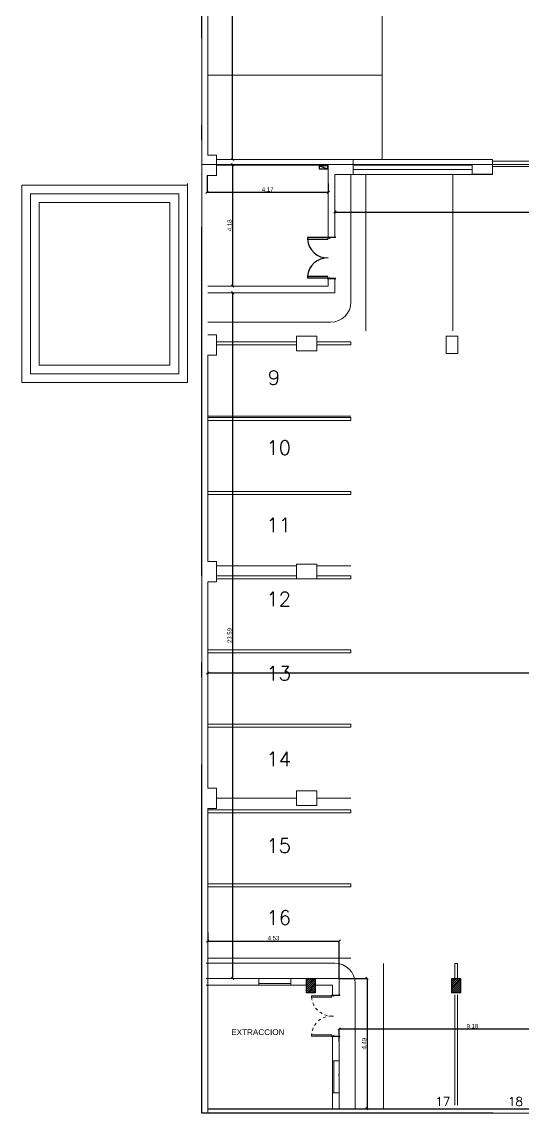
# Model space of a CAD drawing. Header units: millimetres. Extents: x 40 to 151, y 57 to 134.
# Drawn here: x 40.41 to 57.67, y 57 to 94.55 of the extents above; entities that cross this region are included whole.
import ezdxf

# ---------------------------------------------------------------- set-up
doc = ezdxf.new("R2010")
doc.units = ezdxf.units.MM
for name, pattern in [('ACAD_ISO10W100', [18.5, 12, -3, 0.5, -3]), ('Center', [30, 12, -6, 6, -6]), ('Dash 1_16_', [0.003174, 0.001587, -0.001587])]:
    doc.linetypes.add(name, pattern=pattern)
for name, color, linetype, lineweight in [('000', 7, 'Continuous', 9), ('A-----NPP', 7, 'Continuous', 9), ('A-----TEP', 7, 'Continuous', 9), ('A-DOORSYM', 7, 'Continuous', 9), ('A-FLOROTM', 7, 'Continuous', 9), ('A-WALL', 7, 'Continuous', 9), ('ARQ-MUROS', 7, 'Continuous', 9), ('C-PKNGCTM', 7, 'Continuous', 9), ('DIMENSION', 1, 'Continuous', 25)]:
    doc.layers.add(name, color=color, linetype=linetype, lineweight=lineweight)
for name, color, linetype in [('ARQ-H°A°', 7, 'Continuous'), ('C', 7, 'Continuous'), ('estructura', 7, 'Continuous'), ('Lineas Carpintería', 7, 'Continuous'), ('Lineas Muros mampostería', 7, 'Continuous'), ('Plano Generales interior', 7, 'Continuous'), ('Sectores', 3, 'Continuous')]:
    doc.layers.add(name, color=color, linetype=linetype)
doc.styles.add('ARIALNARROW', font='ARIALN.TTF')
doc.styles.add('MtXpl_Arial_Unicode_', font='ARIALUNI.ttf')
doc.styles.get("Standard").update_dxf_attribs({"font": 'txt.shx'})
doc.dimstyles.new('C', dxfattribs={"dimscale": 1.5, "dimtxt": 0.15, "dimasz": 0.08, "dimexe": 0.01, "dimexo": 0, "dimgap": 0.025, "dimtad": 1, "dimzin": 0, "dimdsep": 46, "dimtxsty": 'ARIALNARROW', "dimblk": 'OBLIQUE', "dimcen": 0, "dimclrd": 256, "dimclre": 256, "dimclrt": 256, "dimadec": 0, "dimazin": 0, "dimtfac": 1.666667, "dimtofl": 0, "dimtmove": 0, "dimatfit": 0, "dimldrblk": 'OBLIQUE', "dimfxl": 0.1, "dimtolj": 1, "dimtzin": 0, "dimarcsym": 0})

# ---------------------------------------------------------------- blocks, each defined once
blk = doc.blocks.new('_Oblique')
at = {"layer": 'estructura', "color": 0, "lineweight": -2}
blk.add_line((-0.5, -0.5), (0.5, 0.5), dxfattribs=at)
blk = doc.blocks.new('*D13')
at = {"layer": 'Defpoints', "color": 0}
for p in [(46.812789, 63.217663), (51.337794, 62.917663), (51.337794, 61.635162)]:
    blk.add_point(p, dxfattribs=at)
at = {"layer": 'DIMENSION', "lineweight": -2}
for p, q in [((46.812789, 63.217663), (46.812789, 62.907663)), ((46.812789, 62.917663), (51.337794, 62.917663)), ((51.337794, 61.635162), (51.337794, 62.927663))]:
    blk.add_line(p, q, dxfattribs=at)
at = {"layer": 'DIMENSION', "lineweight": -2, "xscale": 0.08, "yscale": 0.08, "zscale": 0.08, "rotation": 180}
blk.add_blockref('_Oblique', (46.812789, 62.917663), dxfattribs=at)
at = {"layer": 'DIMENSION', "lineweight": -2, "xscale": 0.08, "yscale": 0.08, "zscale": 0.08}
blk.add_blockref('_Oblique', (51.337794, 62.917663), dxfattribs=at)
at = {"layer": 'DIMENSION', "insert": (49.075292, 63.01924), "char_height": 0.15, "attachment_point": 5, "style": 'ARIALNARROW'}
blk.add_mtext('\\A1;4.53', dxfattribs=at)
blk = doc.blocks.new('*D14')
at = {"layer": 'Defpoints', "color": 0}
for p in [(51.337794, 61.635162), (52.297683, 57.145026), (52.297683, 57.145026)]:
    blk.add_point(p, dxfattribs=at)
at = {"layer": 'DIMENSION', "lineweight": -2}
for p, q in [((51.337794, 61.635162), (52.307683, 61.635162)), ((52.297683, 61.635162), (52.297683, 57.145026)), ((52.297683, 57.145026), (52.307683, 57.145026))]:
    blk.add_line(p, q, dxfattribs=at)
at = {"layer": 'DIMENSION', "lineweight": -2, "xscale": 0.08, "yscale": 0.08, "zscale": 0.08}
for p, rotation in [((52.297683, 61.635162), 90), ((52.297683, 57.145026), 270)]:
    blk.add_blockref('_Oblique', p, dxfattribs=dict(at, rotation=rotation))
at = {"layer": 'DIMENSION', "insert": (52.196106, 59.390094), "char_height": 0.15, "attachment_point": 5, "rotation": 90, "style": 'ARIALNARROW'}
blk.add_mtext('\\A1;4.49', dxfattribs=at)
blk = doc.blocks.new('*D23')
at = {"layer": 'Defpoints', "color": 0}
for p in [(140.567797, 74.035162), (46.812789, 72.141201), (46.812789, 72.141201)]:
    blk.add_point(p, dxfattribs=at)
at = {"layer": 'DIMENSION', "lineweight": -2}
for p, q in [((140.567797, 74.035162), (140.567797, 72.131201)), ((46.812789, 72.141201), (46.812789, 72.131201)), ((140.567797, 72.141201), (46.812789, 72.141201))]:
    blk.add_line(p, q, dxfattribs=at)
at = {"layer": 'DIMENSION', "lineweight": -2, "xscale": 0.08, "yscale": 0.08, "zscale": 0.08, "rotation": 180}
blk.add_blockref('_Oblique', (46.812789, 72.141201), dxfattribs=at)
at = {"layer": 'DIMENSION', "lineweight": -2, "xscale": 0.08, "yscale": 0.08, "zscale": 0.08}
blk.add_blockref('_Oblique', (140.567797, 72.141201), dxfattribs=at)
at = {"layer": 'DIMENSION', "insert": (93.690293, 72.242777), "char_height": 0.15, "attachment_point": 5, "style": 'ARIALNARROW'}
blk.add_mtext('\\A1;93.76', dxfattribs=at)
blk = doc.blocks.new('*D33')
at = {"layer": 'Defpoints', "color": 0}
for p in [(51.337794, 59.890217), (51.337794, 59.477313), (60.512854, 59.590217)]:
    blk.add_point(p, dxfattribs=at)
at = {"layer": 'DIMENSION', "lineweight": -2}
for p, q in [((51.337794, 59.477313), (51.337794, 59.900217)), ((60.512854, 59.890217), (51.337794, 59.890217)), ((60.512854, 59.590217), (60.512854, 59.900217))]:
    blk.add_line(p, q, dxfattribs=at)
at = {"layer": 'DIMENSION', "lineweight": -2, "xscale": 0.08, "yscale": 0.08, "zscale": 0.08, "rotation": 180}
blk.add_blockref('_Oblique', (51.337794, 59.890217), dxfattribs=at)
at = {"layer": 'DIMENSION', "lineweight": -2, "xscale": 0.08, "yscale": 0.08, "zscale": 0.08}
blk.add_blockref('_Oblique', (60.512854, 59.890217), dxfattribs=at)
at = {"layer": 'DIMENSION', "insert": (55.925324, 59.991794), "char_height": 0.15, "attachment_point": 5, "style": 'ARIALNARROW'}
blk.add_mtext('\\A1;9.18', dxfattribs=at)
blk = doc.blocks.new('*D34')
at = {"layer": 'Defpoints', "color": 0}
for p in [(47.667791, 85.230026), (47.667791, 61.635162), (47.667791, 61.635162)]:
    blk.add_point(p, dxfattribs=at)
at = {"layer": 'DIMENSION', "lineweight": -2}
for p, q in [((47.667791, 85.230026), (47.657791, 85.230026)), ((47.667791, 85.230026), (47.667791, 61.635162)), ((47.667791, 61.635162), (47.657791, 61.635162))]:
    blk.add_line(p, q, dxfattribs=at)
at = {"layer": 'DIMENSION', "lineweight": -2, "xscale": 0.08, "yscale": 0.08, "zscale": 0.08}
for p, rotation in [((47.667791, 85.230026), 90), ((47.667791, 61.635162), 270)]:
    blk.add_blockref('_Oblique', p, dxfattribs=dict(at, rotation=rotation))
at = {"layer": 'DIMENSION', "insert": (47.566215, 73.432594), "char_height": 0.15, "attachment_point": 5, "rotation": 90, "style": 'ARIALNARROW'}
blk.add_mtext('\\A1;23.59', dxfattribs=at)
blk = doc.blocks.new('*D35')
at = {"layer": 'Defpoints', "color": 0}
for p in [(47.667791, 89.639999), (47.667791, 85.460026), (47.667791, 85.460026)]:
    blk.add_point(p, dxfattribs=at)
at = {"layer": 'DIMENSION', "lineweight": -2}
for p, q in [((47.667791, 89.639999), (47.657791, 89.639999)), ((47.667791, 89.639999), (47.667791, 85.460026)), ((47.667791, 85.460026), (47.657791, 85.460026))]:
    blk.add_line(p, q, dxfattribs=at)
at = {"layer": 'DIMENSION', "lineweight": -2, "xscale": 0.08, "yscale": 0.08, "zscale": 0.08}
for p, rotation in [((47.667791, 89.639999), 90), ((47.667791, 85.460026), 270)]:
    blk.add_blockref('_Oblique', p, dxfattribs=dict(at, rotation=rotation))
at = {"layer": 'DIMENSION', "insert": (47.566215, 87.550012), "char_height": 0.15, "attachment_point": 5, "rotation": 90, "style": 'ARIALNARROW'}
blk.add_mtext('\\A1;4.18', dxfattribs=at)
blk = doc.blocks.new('*D36')
at = {"layer": 'Defpoints', "color": 0}
for p in [(46.792861, 89.265162), (50.962792, 88.985162), (50.962792, 88.685162)]:
    blk.add_point(p, dxfattribs=at)
at = {"layer": 'DIMENSION', "lineweight": -2}
for p, q in [((46.792861, 89.265162), (46.792861, 88.675162)), ((46.792861, 88.685162), (50.962792, 88.685162)), ((50.962792, 88.985162), (50.962792, 88.675162))]:
    blk.add_line(p, q, dxfattribs=at)
at = {"layer": 'DIMENSION', "lineweight": -2, "xscale": 0.08, "yscale": 0.08, "zscale": 0.08, "rotation": 180}
blk.add_blockref('_Oblique', (46.792861, 88.685162), dxfattribs=at)
at = {"layer": 'DIMENSION', "lineweight": -2, "xscale": 0.08, "yscale": 0.08, "zscale": 0.08}
blk.add_blockref('_Oblique', (50.962792, 88.685162), dxfattribs=at)
at = {"layer": 'DIMENSION', "insert": (48.877827, 88.785463), "char_height": 0.15, "attachment_point": 5, "style": 'ARIALNARROW'}
blk.add_mtext('\\A1;4.17', dxfattribs=at)
blk = doc.blocks.new('*D37')
at = {"layer": 'Defpoints', "color": 0}
for p in [(66.778924, 88.615163), (51.192792, 88.006747), (66.778924, 88.006747)]:
    blk.add_point(p, dxfattribs=at)
at = {"layer": 'DIMENSION', "lineweight": -2}
for p, q in [((66.778924, 88.615163), (66.778924, 87.996747)), ((51.192792, 88.006747), (51.192792, 87.996747)), ((51.192792, 88.006747), (66.778924, 88.006747))]:
    blk.add_line(p, q, dxfattribs=at)
at = {"layer": 'DIMENSION', "lineweight": -2, "xscale": 0.08, "yscale": 0.08, "zscale": 0.08, "rotation": 180}
blk.add_blockref('_Oblique', (51.192792, 88.006747), dxfattribs=at)
at = {"layer": 'DIMENSION', "lineweight": -2, "xscale": 0.08, "yscale": 0.08, "zscale": 0.08}
blk.add_blockref('_Oblique', (66.778924, 88.006747), dxfattribs=at)
at = {"layer": 'DIMENSION', "insert": (58.985858, 88.108323), "char_height": 0.15, "attachment_point": 5, "style": 'ARIALNARROW'}
blk.add_mtext('\\A1;15.59', dxfattribs=at)
blk = doc.blocks.new('*D58')
at = {"layer": 'Defpoints', "color": 0}
for p in [(47.667791, 109.117683), (47.667791, 109.117683), (47.667791, 89.815162)]:
    blk.add_point(p, dxfattribs=at)
at = {"layer": 'DIMENSION', "lineweight": -2}
for p, q in [((47.667791, 109.117683), (47.657791, 109.117683)), ((47.667791, 89.815162), (47.667791, 109.117683)), ((47.667791, 89.815162), (47.657791, 89.815162))]:
    blk.add_line(p, q, dxfattribs=at)
at = {"layer": 'DIMENSION', "lineweight": -2, "xscale": 0.08, "yscale": 0.08, "zscale": 0.08}
for p, rotation in [((47.667791, 109.117683), 90), ((47.667791, 89.815162), 270)]:
    blk.add_blockref('_Oblique', p, dxfattribs=dict(at, rotation=rotation))
at = {"layer": 'DIMENSION', "insert": (47.566215, 99.466423), "char_height": 0.15, "attachment_point": 5, "rotation": 90, "style": 'ARIALNARROW'}
blk.add_mtext('\\A1;19.30', dxfattribs=at)

msp = doc.modelspace()

# ---------------------------------------------------------------- linework, layer by layer
at = {"color": 252, "linetype": 'ACAD_ISO10W100'}
for p, q in [((46.612789, 56.995026), (46.612789, 128.225162)), ((149.142794, 56.995026), (46.612789, 56.995026))]:
    msp.add_line(p, q, dxfattribs=at)
at = {"linetype": 'ACAD_ISO10W100'}
msp.add_lwpolyline([(149.142794, 56.995026), (46.612789, 56.995026), (46.612789, 128.225162)], dxfattribs=at)
at = {"layer": '000', "ltscale": 0.01}
msp.add_line((46.612789, 89.639999), (149.142794, 89.639999), dxfattribs=at)
at = {"layer": '000', "color": 252, "ltscale": 0.01}
msp.add_line((47.112789, 89.639999), (149.142794, 89.639999), dxfattribs=at)
at = {"layer": 'A-----NPP', "color": 252, "lineweight": 18}
for p, q in [((46.113014, 88.987988), (46.113014, 82.185162)), ((46.612789, 82.204379), (46.612789, 88.985162))]:
    msp.add_line(p, q, dxfattribs=at)
at = {"layer": 'A-DOORSYM', "color": 252}
for p, q in [((51.192792, 87.150026), (51.212792, 87.150026)), ((51.192792, 87.149026), (51.192792, 87.150026)), ((51.211792, 87.149026), (51.192792, 87.149026)), ((51.211792, 87.126026), (51.211792, 87.149026)), ((51.212792, 87.150026), (51.212792, 87.125026)), ((51.011792, 87.126026), (51.211792, 87.126026)), ((51.212792, 87.125026), (51.012792, 87.125026)), ((50.992792, 85.745026), (51.012792, 85.745026)), ((51.011792, 85.744026), (50.993792, 85.744026)), ((51.011792, 85.724026), (51.011792, 85.744026)), ((51.211792, 85.724026), (51.011792, 85.724026)), ((51.012792, 85.745026), (51.012792, 85.725026)), ((51.012792, 85.725026), (51.212792, 85.725026)), ((51.192792, 85.701026), (51.211792, 85.701026)), ((51.192792, 85.700026), (51.192792, 85.701026)), ((51.212792, 85.700026), (51.192792, 85.700026)), ((51.211792, 85.701026), (51.211792, 85.724026)), ((51.212792, 85.725026), (51.212792, 85.700026)), ((48.572793, 61.635162), (49.672793, 61.635162)), ((48.572793, 61.455162), (49.672793, 61.455162)), ((48.572793, 61.405162), (49.672793, 61.405162)), ((50.387794, 60.983276), (50.387794, 61.033276)), ((50.387794, 61.033276), (51.087794, 61.033276)), ((51.087794, 60.983276), (50.387794, 60.983276)), ((51.087794, 61.070162), (51.087794, 61.045162)), ((51.107794, 61.070162), (51.087794, 61.070162)), ((51.087794, 61.045162), (51.137794, 61.045162)), ((51.087794, 61.033276), (51.087794, 60.983276)), ((51.088794, 61.046162), (51.088794, 61.069162)), ((51.088794, 61.069162), (51.107794, 61.069162)), ((51.138794, 61.046162), (51.088794, 61.046162)), ((51.107794, 61.069162), (51.107794, 61.070162)), ((51.137794, 61.045162), (51.137794, 61.025162)), ((51.137794, 61.025162), (51.157794, 61.025162)), ((51.138794, 61.026162), (51.138794, 61.046162)), ((51.156794, 61.026162), (51.138794, 61.026162)), ((51.356794, 61.046162), (51.156794, 61.046162)), ((51.156794, 61.046162), (51.156794, 61.026162)), ((51.157794, 61.025162), (51.157794, 61.045162)), ((51.157794, 61.045162), (51.357794, 61.045162)), ((51.357794, 61.070162), (51.337794, 61.070162)), ((51.337794, 61.070162), (51.337794, 61.069162)), ((51.337794, 61.069162), (51.356794, 61.069162)), ((51.356794, 61.069162), (51.356794, 61.046162)), ((51.357794, 61.045162), (51.357794, 61.070162)), ((50.387794, 59.695162), (51.087794, 59.695162)), ((50.387794, 59.645162), (50.387794, 59.695162)), ((51.087794, 59.645162), (50.387794, 59.645162)), ((51.087794, 59.645162), (51.087794, 59.695162)), ((51.087794, 59.645162), (51.087794, 59.620162)), ((51.137794, 59.645162), (51.087794, 59.645162)), ((51.087794, 59.620162), (51.107794, 59.620162)), ((51.088794, 59.621162), (51.088794, 59.644162)), ((51.088794, 59.644162), (51.138794, 59.644162)), ((51.107794, 59.621162), (51.088794, 59.621162)), ((51.107794, 59.620162), (51.107794, 59.621162)), ((51.157794, 59.665162), (51.137794, 59.665162)), ((51.137794, 59.665162), (51.137794, 59.645162)), ((51.138794, 59.644162), (51.138794, 59.664162)), ((51.138794, 59.664162), (51.156794, 59.664162)), ((51.156794, 59.664162), (51.156794, 59.644162)), ((51.156794, 59.644162), (51.356794, 59.644162)), ((51.157794, 59.645162), (51.157794, 59.665162)), ((51.357794, 59.645162), (51.157794, 59.645162)), ((51.356794, 59.621162), (51.337794, 59.621162)), ((51.337794, 59.621162), (51.337794, 59.620162)), ((51.337794, 59.620162), (51.357794, 59.620162)), ((51.356794, 59.644162), (51.356794, 59.621162)), ((51.357794, 59.620162), (51.357794, 59.645162)), ((51.108254, 57.700159), (51.107794, 58.800159)), ((51.158254, 57.700159), (51.157794, 58.800159)), ((51.337794, 57.700159), (51.337794, 58.800159))]:
    msp.add_line(p, q, dxfattribs=at)
at = {"layer": 'A-DOORSYM', "color": 252, "linetype": 'Dash 1_16_'}
for centre, radius, start, end in [((51.087745, 61.035901), 0.701926, 184.299646, 279.01676), ((51.077678, 59.649989), 0.691361, 90, 176.253597)]:
    msp.add_arc(centre, radius, start, end, dxfattribs=at)
at = {"layer": 'A-FLOROTM', "color": 252}
for p, q in [((51.817792, 89.465162), (55.917697, 89.465162)), ((51.742792, 84.913562), (51.742792, 89.300162)), ((56.617697, 89.300162), (55.917697, 89.300162)), ((56.617697, 89.315162), (56.617697, 89.300162)), ((46.113014, 88.935162), (40.413014, 88.935162)), ((40.413014, 88.935162), (40.413014, 82.135162)), ((46.113014, 82.135162), (46.113014, 88.935162)), ((46.812789, 84.213562), (51.042792, 84.213562)), ((40.413014, 82.135162), (46.113014, 82.135162)), ((51.187794, 62.155162), (46.762789, 62.155162)), ((51.887794, 57.145026), (51.887794, 61.455162))]:
    msp.add_line(p, q, dxfattribs=at)
for centre, start, end in [((51.042792, 84.913562), 270, 0), ((51.187794, 61.455162), 0, 90)]:
    msp.add_arc(centre, 0.7, start, end, dxfattribs=at)
at = {"layer": 'A-WALL', "color": 252, "lineweight": 18}
for p, q in [((51.192792, 89.815162), (47.112789, 89.815162)), ((55.917697, 89.815162), (51.817792, 89.815162)), ((56.617697, 89.815162), (55.917697, 89.815162)), ((56.617697, 89.760162), (56.617697, 89.815162)), ((47.112789, 89.625162), (50.962792, 89.625162)), ((50.962792, 89.625162), (50.962792, 87.140026)), ((51.817792, 89.625162), (55.917697, 89.625162)), ((55.917697, 89.625162), (55.917697, 89.315162)), ((60.457697, 89.760162), (56.617697, 89.760162)), ((56.617697, 89.760162), (56.617697, 89.570162)), ((56.617697, 89.570162), (60.457697, 89.570162)), ((56.617697, 89.315162), (56.617697, 89.570162)), ((51.192792, 87.140026), (51.192792, 89.300162)), ((51.192792, 89.300162), (55.917697, 89.300162)), ((55.917697, 89.300162), (55.917697, 89.385162)), ((55.917697, 89.315162), (56.617697, 89.315162)), ((40.713014, 88.635162), (40.713014, 82.435162)), ((41.013014, 88.635162), (40.713014, 88.635162)), ((45.813014, 88.635162), (41.013014, 88.635162)), ((41.013014, 82.735162), (41.013014, 88.335162)), ((41.013014, 88.335162), (45.513014, 88.335162)), ((45.513014, 88.335162), (45.513014, 82.735162)), ((45.813014, 88.335162), (45.813014, 88.635162)), ((45.813014, 82.735162), (45.813014, 88.335162)), ((50.962792, 87.140026), (51.192792, 87.140026)), ((51.192792, 85.710026), (50.962792, 85.710026)), ((50.962792, 85.710026), (50.962792, 85.460026)), ((51.192792, 85.230026), (51.192792, 85.710026)), ((50.962792, 85.460026), (46.812789, 85.460026)), ((46.812789, 85.230026), (51.192792, 85.230026)), ((45.513014, 82.735162), (41.013014, 82.735162)), ((45.813014, 82.435162), (45.813014, 82.735162)), ((40.713014, 82.435162), (41.013014, 82.435162)), ((41.013014, 82.435162), (45.813014, 82.435162)), ((51.337794, 58.800159), (51.107794, 58.800159)), ((51.337794, 57.700159), (51.107794, 57.700159)), ((51.107794, 57.145026), (51.337794, 57.145026))]:
    msp.add_line(p, q, dxfattribs=at)
at = {"layer": 'A-WALL', "color": 252, "linetype": 'Continuous', "lineweight": 18}
msp.add_line((51.314908, 58.308106), (51.312794, 58.311767), dxfattribs=at)
at = {"layer": 'ARQ-H°A°', "color": 252, "linetype": 'Continuous'}
for p, q in [((50.2128, 61.589387), (50.258575, 61.635162)), ((50.2128, 61.522035), (50.325927, 61.635162)), ((50.2128, 61.454683), (50.393279, 61.635162)), ((50.2128, 61.387331), (50.460631, 61.635162)), ((50.2128, 61.319979), (50.5128, 61.619979)), ((55.2128, 61.605345), (55.242617, 61.635162)), ((55.2128, 61.537993), (55.309969, 61.635162)), ((55.2128, 61.470641), (55.377321, 61.635162)), ((55.2128, 61.403289), (55.444673, 61.635162)), ((55.2128, 61.335937), (55.512025, 61.635162)), ((50.2128, 61.252627), (50.5128, 61.552627)), ((50.2128, 61.185275), (50.5128, 61.485275)), ((50.230038, 61.135162), (50.5128, 61.417924)), ((50.29739, 61.135162), (50.5128, 61.350572)), ((50.364742, 61.135162), (50.5128, 61.28322)), ((55.2128, 61.268585), (55.5128, 61.568585)), ((55.2128, 61.201233), (55.5128, 61.501233)), ((55.214081, 61.135162), (55.5128, 61.433881)), ((55.281433, 61.135162), (55.5128, 61.36653)), ((55.348784, 61.135162), (55.5128, 61.299178)), ((55.416136, 61.135162), (55.5128, 61.231826)), ((50.432094, 61.135162), (50.5128, 61.215868)), ((50.499446, 61.135162), (50.5128, 61.148516)), ((55.483488, 61.135162), (55.5128, 61.164474))]:
    msp.add_line(p, q, dxfattribs=at)
at = {"layer": 'ARQ-MUROS', "color": 252}
for p, q in [((48.572793, 61.635162), (46.762789, 61.635162)), ((48.572793, 61.405162), (48.572793, 61.635162)), ((50.2128, 61.635162), (49.672793, 61.635162)), ((49.672793, 61.405162), (49.672793, 61.635162)), ((51.337794, 61.635162), (50.5128, 61.635162)), ((51.337794, 61.060162), (51.337794, 61.635162)), ((46.762789, 61.405162), (48.572793, 61.405162)), ((49.672793, 61.405162), (50.2128, 61.405162)), ((50.5128, 61.405162), (51.107794, 61.405162)), ((51.107794, 61.405162), (51.107794, 61.060162)), ((51.107794, 61.060162), (51.337794, 61.060162)), ((51.107794, 59.630162), (51.107794, 58.800159)), ((51.337794, 59.630162), (51.107794, 59.630162)), ((51.337794, 58.800159), (51.337794, 59.630162)), ((51.107794, 58.800159), (51.337794, 58.800159)), ((51.107794, 57.700159), (51.107794, 57.145026)), ((51.108254, 57.700159), (51.337794, 57.700159)), ((51.337794, 57.145026), (51.337794, 57.700159))]:
    msp.add_line(p, q, dxfattribs=at)
at = {"layer": 'C', "color": 252}
for p, q in [((50.2128, 61.135162), (50.2128, 61.635162)), ((50.2128, 61.635162), (50.5128, 61.635162)), ((50.5128, 61.635162), (50.5128, 61.135162)), ((55.2128, 61.135162), (55.2128, 61.635162)), ((55.2128, 61.635162), (55.5128, 61.635162)), ((55.5128, 61.635162), (55.5128, 61.135162)), ((50.5128, 61.135162), (50.2128, 61.135162)), ((55.5128, 61.135162), (55.2128, 61.135162))]:
    msp.add_line(p, q, dxfattribs=at)
at = {"layer": 'C-PKNGCTM', "color": 252}
for p, q in [((52.812789, 95.715162), (52.812789, 89.815162)), ((46.812789, 92.715162), (52.812789, 92.715162)), ((52.251724, 89.300162), (52.251724, 83.922869)), ((55.251724, 89.300162), (55.251724, 83.922869)), ((47.112789, 83.536762), (49.867797, 83.536762)), ((47.112789, 83.435162), (49.867797, 83.435162)), ((50.567797, 83.536762), (51.742792, 83.536762)), ((50.567797, 83.435162), (51.742792, 83.435162)), ((51.742792, 83.536762), (51.742792, 83.435162)), ((46.812789, 80.936762), (51.742792, 80.936762)), ((46.812789, 80.835162), (51.742792, 80.835162)), ((51.742792, 80.936762), (51.742792, 80.835162)), ((46.812789, 78.385962), (51.742792, 78.385962)), ((46.812789, 78.284362), (51.742792, 78.284362)), ((51.742792, 78.385962), (51.742792, 78.284362)), ((47.112789, 75.487562), (49.867797, 75.487562)), ((47.112789, 75.385962), (49.867797, 75.385962)), ((50.567797, 75.487562), (51.742792, 75.487562)), ((50.567797, 75.385962), (51.742792, 75.385962)), ((51.742792, 75.487562), (51.742792, 75.385962)), ((46.812789, 72.936762), (51.742792, 72.936762)), ((51.742792, 72.936762), (51.742792, 72.835162)), ((46.812789, 72.835162), (51.742792, 72.835162)), ((46.812789, 70.385962), (51.742792, 70.385962)), ((46.812789, 70.284362), (51.742792, 70.284362)), ((51.742792, 70.385962), (51.742792, 70.284362)), ((46.812789, 67.435162), (51.742792, 67.435162)), ((46.812789, 67.333562), (51.742792, 67.333562)), ((51.742792, 67.435162), (51.742792, 67.333562)), ((46.812789, 64.884362), (51.742792, 64.884362)), ((46.812789, 64.782762), (51.742792, 64.782762)), ((51.742792, 64.884362), (51.742792, 64.782762)), ((55.3128, 62.145026), (55.4144, 62.145026)), ((55.3128, 62.145026), (55.3128, 61.565026)), ((55.4144, 62.145026), (55.4144, 61.565026)), ((55.3128, 61.065026), (55.3128, 57.27489)), ((55.4144, 61.065026), (55.4144, 57.27489))]:
    msp.add_line(p, q, dxfattribs=at)
at = {"layer": 'C-PKNGCTM', "color": 252, "linetype": 'Center'}
for p, q in [((46.812789, 80.985962), (51.742792, 80.985962)), ((47.112789, 75.835162), (49.867797, 75.835162)), ((50.567797, 75.835162), (51.742792, 75.835162)), ((47.112789, 67.835162), (49.867797, 67.835162)), ((50.567797, 67.835162), (51.742792, 67.835162)), ((46.812789, 62.333562), (51.742792, 62.333562)), ((52.8636, 57.145026), (52.8636, 62.145026))]:
    msp.add_line(p, q, dxfattribs=at)
at = {"layer": 'C-PKNGCTM', "color": 252, "lineweight": 25}
for p, q in [((46.812789, 57.145026), (64.16392, 57.145026)), ((52.8636, 57.145026), (55.1128, 57.145026)), ((55.5628, 57.145026), (57.812, 57.145026))]:
    msp.add_line(p, q, dxfattribs=at)
at = {"layer": 'Lineas Carpintería', "color": 252}
for p, q in [((50.942792, 87.150026), (50.962792, 87.150026)), ((50.942792, 87.125026), (50.942792, 87.150026)), ((50.943792, 87.149026), (50.943792, 87.126026)), ((50.962792, 87.149026), (50.943792, 87.149026)), ((50.962792, 87.150026), (50.962792, 87.149026)), ((50.242792, 87.125026), (50.242792, 87.075026)), ((50.942792, 87.125026), (50.242792, 87.125026)), ((50.242792, 87.075026), (50.942792, 87.075026)), ((50.942792, 87.125026), (50.942792, 87.075026)), ((50.992792, 87.125026), (50.942792, 87.125026)), ((50.943792, 87.126026), (50.993792, 87.126026)), ((50.992792, 87.105026), (50.992792, 87.125026)), ((51.012792, 87.105026), (50.992792, 87.105026)), ((50.993792, 87.126026), (50.993792, 87.106026)), ((50.993792, 87.106026), (51.011792, 87.106026)), ((51.011792, 87.106026), (51.011792, 87.126026)), ((51.012792, 87.125026), (51.012792, 87.105026)), ((50.942792, 85.786912), (50.242792, 85.786912)), ((50.242792, 85.786912), (50.242792, 85.736912)), ((50.242792, 85.736912), (50.942792, 85.736912)), ((50.942792, 85.736912), (50.942792, 85.786912)), ((50.942792, 85.725026), (50.992792, 85.725026)), ((50.942792, 85.700026), (50.942792, 85.725026)), ((50.962792, 85.700026), (50.942792, 85.700026)), ((50.943792, 85.724026), (50.943792, 85.701026)), ((50.993792, 85.724026), (50.943792, 85.724026)), ((50.943792, 85.701026), (50.962792, 85.701026)), ((50.962792, 85.701026), (50.962792, 85.700026)), ((50.992792, 85.725026), (50.992792, 85.745026)), ((50.993792, 85.744026), (50.993792, 85.724026))]:
    msp.add_line(p, q, dxfattribs=at)
for centre, radius, start, end in [((50.93377, 87.120717), 0.692487, 183.783214, 272.401984), ((50.929687, 85.741223), 0.688413, 87.243644, 176.194506)]:
    msp.add_arc(centre, radius, start, end, dxfattribs=at)
at = {"layer": 'Lineas Muros mampostería', "color": 252, "lineweight": 18}
for p, q in [((46.612789, 101.115162), (46.612789, 89.815162)), ((46.812789, 95.715162), (46.812789, 89.965162)), ((46.612789, 89.815162), (46.612789, 68.085162)), ((47.112789, 89.965162), (46.803095, 89.965162)), ((47.112789, 89.265162), (47.112789, 89.965162)), ((47.112789, 89.815162), (47.112789, 89.625162)), ((51.817792, 89.815162), (51.117792, 89.815162)), ((51.817792, 89.815162), (51.817792, 89.625162)), ((51.817792, 89.315162), (51.817792, 89.815162)), ((46.792861, 89.265162), (47.112789, 89.265162)), ((46.612789, 83.785162), (46.612789, 83.085162)), ((47.112789, 83.785162), (46.815179, 83.785162)), ((47.112789, 83.085162), (47.112789, 83.785162)), ((50.567797, 83.735162), (49.867797, 83.735162)), ((49.867797, 83.735162), (49.867797, 83.235162)), ((50.567797, 83.235162), (50.567797, 83.735162)), ((55.417797, 83.735162), (55.017797, 83.735162)), ((55.017797, 83.735162), (55.017797, 83.135162)), ((55.417797, 83.135162), (55.417797, 83.735162)), ((46.812789, 75.985162), (46.812789, 83.085162)), ((46.812789, 83.085162), (47.112789, 83.085162)), ((49.867797, 83.235162), (50.567797, 83.235162)), ((55.017797, 83.135162), (55.417797, 83.135162)), ((47.112789, 75.985162), (46.812789, 75.985162)), ((47.112789, 75.285162), (47.112789, 75.985162)), ((50.567797, 75.885162), (49.867797, 75.885162)), ((49.867797, 75.885162), (49.867797, 75.385162)), ((50.567797, 75.385162), (50.567797, 75.885162)), ((46.812789, 68.185162), (46.812789, 75.285162)), ((46.812789, 75.285162), (47.112789, 75.285162)), ((49.867797, 75.385162), (50.567797, 75.385162)), ((46.612789, 68.085162), (46.612789, 67.585162)), ((47.112789, 68.185162), (46.812789, 68.185162)), ((47.112789, 67.485162), (47.112789, 68.185162)), ((50.567797, 68.085162), (49.867797, 68.085162)), ((49.867797, 68.085162), (49.867797, 67.585162)), ((50.567797, 67.585162), (50.567797, 68.085162)), ((46.612789, 67.585162), (46.612789, 56.995026)), ((46.812789, 56.995026), (46.812789, 67.485162)), ((46.812789, 67.485162), (47.112789, 67.485162)), ((49.867797, 67.585162), (50.567797, 67.585162)), ((46.612789, 56.995026), (89.942789, 56.995026))]:
    msp.add_line(p, q, dxfattribs=at)
at = {"layer": 'Plano Generales interior', "color": 252}
for p, q in [((50.644193, 89.59364), (50.644193, 89.49364)), ((50.944193, 89.59364), (50.644193, 89.59364)), ((50.644193, 89.59364), (50.944193, 89.49364)), ((50.644193, 89.49364), (50.944193, 89.49364)), ((50.944193, 89.49364), (50.944193, 89.59364))]:
    msp.add_line(p, q, dxfattribs=at)

# ---------------------------------------------------------------- texts
at = {"layer": 'A-----TEP', "color": 252}
for s, height, p in [('9', 0.491766, (48.881878, 82.064074)), ('10', 0.491766, (48.835587, 79.64948)), ('11', 0.491766, (48.835587, 76.99108)), ('12', 0.491766, (48.835587, 74.44028)), ('13', 0.491766, (48.835587, 71.88948)), ('14', 0.491766, (48.835587, 68.93868)), ('15', 0.491766, (48.835587, 65.959222)), ('16', 0.491766, (48.835587, 63.477518)), ('17', 0.3, (54.649418, 57.242831)), ('18', 0.3, (57.148618, 57.242831))]:
    msp.add_text(s, height=height, dxfattribs=at).set_placement(p)
at = {"layer": 'Sectores', "style": 'MtXpl_Arial_Unicode_'}
msp.add_text('EXTRACCION', height=0.2, dxfattribs=at).set_placement((47.62286, 59.682497))

# ---------------------------------------------------------------- dimensions: what is measured, and where the dimension line sits
at = {"layer": 'DIMENSION'}
for base, p1, p2, angle, override, picture, middle in [((47.667791, 109.117683), (47.667791, 89.815162), (47.667791, 109.117683), 90, {"dimscale": 1, "dimlfac": 1, "dimtxsty": 'ARIALNARROW', "dimtmove": 1, "dimtolj": 1}, '*D58', (47.566215, 99.466423)), ((47.667791, 85.460026), (47.667791, 89.639999), (47.667791, 85.460026), 90, {"dimscale": 1, "dimlfac": 1, "dimtxsty": 'ARIALNARROW', "dimtolj": 1}, '*D35', (47.566215, 87.550012)), ((66.778924, 88.006747), (51.192792, 88.006747), (66.778924, 88.615163), 180, {"dimscale": 1, "dimlfac": 1, "dimtxsty": 'ARIALNARROW', "dimtolj": 1}, '*D37', (58.985858, 88.108323)), ((47.667791, 61.635162), (47.667791, 85.230026), (47.667791, 61.635162), 90, {"dimscale": 1, "dimlfac": 1, "dimtxsty": 'ARIALNARROW', "dimtolj": 1}, '*D34', (47.566215, 73.432594)), ((52.297683, 57.145026), (51.337794, 61.635162), (52.297683, 57.145026), 90, {"dimscale": 1, "dimlfac": 1, "dimtxsty": 'ARIALNARROW', "dimtolj": 1}, '*D14', (52.196106, 59.390094))]:
    dim = msp.add_linear_dim(base=base, p1=p1, p2=p2, angle=angle, dimstyle='C', override=override, dxfattribs=at)
    dim.commit()
    dim.dimension.update_dxf_attribs({"geometry": picture, "text_midpoint": middle})
for base, p1, p2, picture, middle in [((50.962792, 88.685162), (46.792861, 89.265162), (50.962792, 88.985162), '*D36', (48.877827, 88.785463)), ((46.812789, 72.141201), (140.567797, 74.035162), (46.812789, 72.141201), '*D23', (93.690293, 72.242777)), ((51.337794, 62.917663), (46.812789, 63.217663), (51.337794, 61.635162), '*D13', (49.075292, 63.01924)), ((51.337794, 59.890217), (60.512854, 59.590217), (51.337794, 59.477313), '*D33', (55.925324, 59.991794))]:
    dim = msp.add_linear_dim(base=base, p1=p1, p2=p2, dimstyle='C', override={"dimscale": 1, "dimlfac": 1, "dimtxsty": 'ARIALNARROW', "dimtolj": 1}, dxfattribs=at)
    dim.commit()
    dim.dimension.update_dxf_attribs({"geometry": picture, "text_midpoint": middle})

doc.saveas('drawing.dxf')
